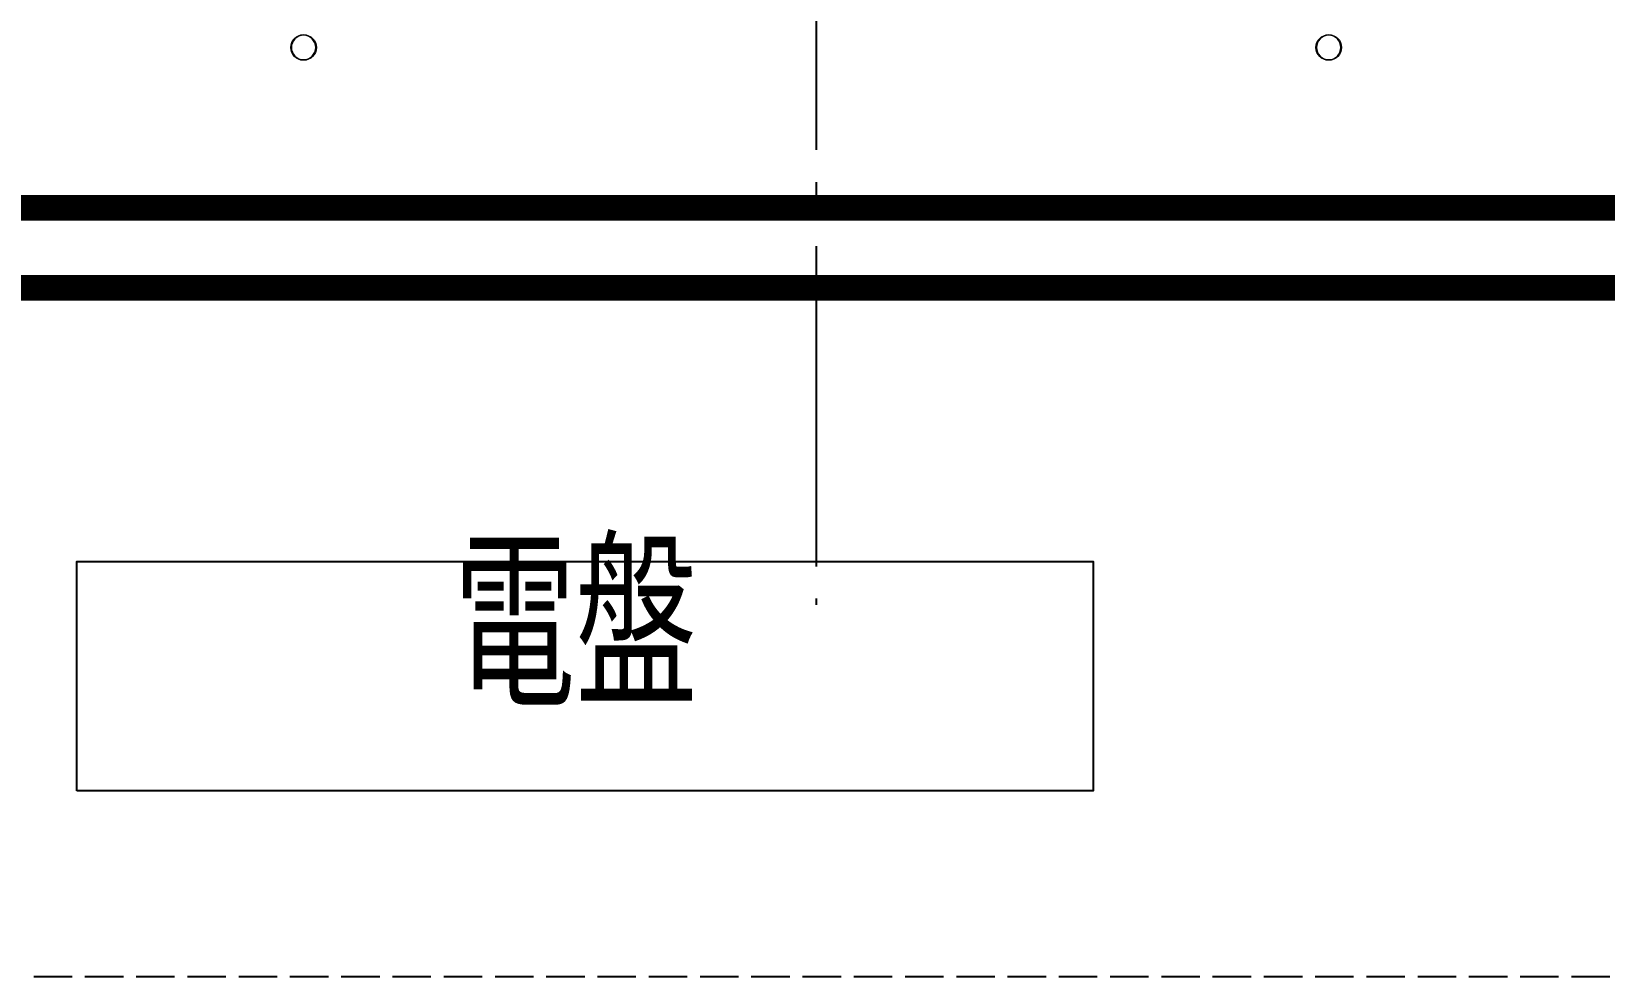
# Model space of a CAD drawing. Extents: x -18489 to 195597, y -1599 to 112111.
# Drawn here: x 13308 to 14535, y -1010 to -273 of the extents above; entities that cross this region are included whole.
import ezdxf
from ezdxf.enums import TextEntityAlignment as Align

# ---------------------------------------------------------------- set-up
doc = ezdxf.new("R2010")
doc.units = 0
doc.header["$LTSCALE"] = 100
doc.linetypes.add('X-S-FAB-L10$0$COL-CEN-LIN', pattern=[3.25, 2.5, -0.25, 0.25, -0.25])
doc.linetypes.add('X-S-FAB-L10$0$HIDDEN', pattern=[0.4, 0.3, -0.1])
for name, color, linetype in [('188K-SM-03-F10-MECH-EQ-Y2257103$0$06-空調-空調', 21, 'Continuous'), ('188K-SM-07-F10-MECH-CR PIPE-Y2257103$0$00_AC_CHS_12℃', 4, 'Continuous'), ('188K-SM-07-F10-MECH-CR PIPE-Y2257103$0$00_AC_CHS_20℃', 3, 'Continuous'), ('X-S-FAB-L10$0$0-DIM-TXT', 8, 'Continuous'), ('X-S-FAB-L10$0$A-OBJE-MEP', 8, 'Continuous'), ('X-S-FAB-L10$0$BLOCK', 8, 'Continuous'), ('X-S-FAB-L10$0$CCL', 8, 'X-S-FAB-L10$0$COL-CEN-LIN'), ('X-S-FAB-L10$0$HID', 8, 'X-S-FAB-L10$0$HIDDEN')]:
    doc.layers.add(name, color=color, linetype=linetype)
doc.styles.add('188K-SM-03-F10-MECH-EQ-Y2257103$0$00-AEX$0$HKEC', font='romans.shx', dxfattribs={"bigfont": 'china.shx'})
doc.styles.add('X-S-FAB-L10$0$CHINA', font='simplex.shx', dxfattribs={"width": 0.75, "bigfont": 'chineset.shx'})
doc.styles.add('X-S-FAB-L10$0$Standard', font='', dxfattribs={"width": 0.8})
doc.styles.add('X-S-FAB-L10$0$TG_NOTE_TEXT', font='simplex.shx', dxfattribs={"width": 0.75, "bigfont": 'chineset.shx'})
doc.styles.get('X-S-FAB-L10$0$Standard').set_extended_font_data('Microsoft JhengHei')

# ---------------------------------------------------------------- blocks, each defined once
blk = doc.blocks.new('X-S-FAB-L10$0$FAB2-L05')
at = {"layer": 'X-S-FAB-L10$0$CCL'}
blk.add_line((-12240, 11005), (-12240, 0), dxfattribs=at)
blk = doc.blocks.new('X-S-FAB-L10')
at = {"layer": 'X-S-FAB-L10$0$A-OBJE-MEP', "lineweight": 0, "flags": 128}
for points in [[(13529.5, -285, 1), (13510.5, -285, 1)], [(14329.5, -285, 1), (14310.5, -285, 1)]]:
    blk.add_lwpolyline(points, format="xyb", close=True, dxfattribs=at)
at = {"layer": 'X-S-FAB-L10$0$A-OBJE-MEP', "lineweight": 0}
for centre in [(13520, -285), (14320, -285)]:
    blk.add_circle(centre, 10, dxfattribs=at)
at = {"layer": 'X-S-FAB-L10$0$HID'}
blk.add_line((2509.405, -1010), (17209, -1010), dxfattribs=at)
at = {"layer": 'X-S-FAB-L10$0$BLOCK'}
blk.add_blockref('X-S-FAB-L10$0$FAB2-L05', (26160, -720), dxfattribs=at)
at = {"style": 'X-S-FAB-L10$0$TG_NOTE_TEXT', "width": 0.5, "flags": 1}
for p in [(7463.301, 9020), (18268.251, 8649), (11197.77, 4800.167), (16485.801, 4800.167), (25420.27, 2635), (13360, 320.001, 0), (7463.301, -33.333)]:
    blk.add_attdef('WH', text='', height=20, dxfattribs=at).set_placement(p, align=Align.BOTTOM_LEFT)
at = {"width": 0.5}
for style, p in [('X-S-FAB-L10$0$TG_NOTE_TEXT', (7585, 9020)), ('X-S-FAB-L10$0$TG_NOTE_TEXT', (18389.95, 8649)), ('X-S-FAB-L10$0$TG_NOTE_TEXT', (11117.5, 4813.5)), ('X-S-FAB-L10$0$TG_NOTE_TEXT', (16607.5, 4813.5)), ('X-S-FAB-L10$0$TG_NOTE_TEXT', (25350, 2635)), ('X-S-FAB-L10$0$Standard', (13129.375, 325.001, 0)), ('X-S-FAB-L10$0$TG_NOTE_TEXT', (7585, -20))]:
    blk.add_attdef('DESC', text='', height=10, dxfattribs=dict(at, style=style)).set_placement(p, align=Align.BOTTOM_LEFT)
for tag, style, p in [('TYPE', 'X-S-FAB-L10$0$TG_NOTE_TEXT', (7619.286, 9020)), ('NO', 'X-S-FAB-L10$0$TG_NOTE_TEXT', (7650.095, 9020)), ('TYPE', 'X-S-FAB-L10$0$TG_NOTE_TEXT', (18424.236, 8649)), ('NO', 'X-S-FAB-L10$0$TG_NOTE_TEXT', (18455.045, 8649)), ('NO', 'X-S-FAB-L10$0$TG_NOTE_TEXT', (11088.595, 4813.5)), ('TYPE', 'X-S-FAB-L10$0$TG_NOTE_TEXT', (11151.786, 4813.5)), ('TYPE', 'X-S-FAB-L10$0$TG_NOTE_TEXT', (16641.786, 4813.5)), ('NO', 'X-S-FAB-L10$0$TG_NOTE_TEXT', (16672.595, 4813.5)), ('NO', 'X-S-FAB-L10$0$TG_NOTE_TEXT', (25313, 2635)), ('TYPE', 'X-S-FAB-L10$0$TG_NOTE_TEXT', (25350, 2635)), ('NO', 'X-S-FAB-L10$0$Standard', (13100, 320.001, 0)), ('TYPE', 'X-S-FAB-L10$0$Standard', (13129.375, 320.001, 0)), ('TYPE', 'X-S-FAB-L10$0$TG_NOTE_TEXT', (7619.286, -20)), ('NO', 'X-S-FAB-L10$0$TG_NOTE_TEXT', (7650.095, -20))]:
    blk.add_attdef(tag, text='', height=10, dxfattribs=dict(at, style=style)).set_placement(p, align=Align.BOTTOM_RIGHT)
for rotation, style, p in [(180, 'X-S-FAB-L10$0$Standard', (317.625, 7480)), (180, 'X-S-FAB-L10$0$Standard', (1217.625, 7480)), (90, 'X-S-FAB-L10$0$TG_NOTE_TEXT', (24310, 3647.5)), (270, 'X-S-FAB-L10$0$TG_NOTE_TEXT', (17080, 1605))]:
    blk.add_attdef('DESC', text='', height=10, rotation=rotation, dxfattribs=dict(at, style=style)).set_placement(p, align=Align.BOTTOM_LEFT)
for tag, rotation, style, p in [('TYPE', 180, 'X-S-FAB-L10$0$Standard', (317.625, 7480)), ('NO', 180, 'X-S-FAB-L10$0$Standard', (347, 7480)), ('TYPE', 180, 'X-S-FAB-L10$0$Standard', (1217.625, 7480)), ('NO', 180, 'X-S-FAB-L10$0$Standard', (1247, 7480)), ('TYPE', 90, 'X-S-FAB-L10$0$TG_NOTE_TEXT', (24310, 3647.5)), ('NO', 90, 'X-S-FAB-L10$0$TG_NOTE_TEXT', (24310, 3610.5)), ('TYPE', 270, 'X-S-FAB-L10$0$TG_NOTE_TEXT', (17080, 1605)), ('NO', 270, 'X-S-FAB-L10$0$TG_NOTE_TEXT', (17080, 1573))]:
    blk.add_attdef(tag, text='', height=10, rotation=rotation, dxfattribs=dict(at, style=style)).set_placement(p, align=Align.BOTTOM_RIGHT)
at = {"style": 'X-S-FAB-L10$0$TG_NOTE_TEXT', "width": 0.5, "flags": 1}
for rotation, p in [(180, (43, 7480)), (180, (943, 7480)), (90, (24310, 3717.77)), (270, (17080, 1711.699))]:
    blk.add_attdef('WH', text='', height=20, rotation=rotation, dxfattribs=at).set_placement(p, align=Align.BOTTOM_LEFT)
at = {"layer": 'X-S-FAB-L10$0$0-DIM-TXT', "style": 'X-S-FAB-L10$0$CHINA', "width": 0.75}
for p in [(667.414, 7855.1, -2689.4), (22627.353, 6728.814), (25644.722, 6728.814), (24778.787, 5569.051), (1118.252, 4980), (417.801, 4594.623), (23874.84, 4355), (22927.43, 4330.122), (23749.869, 3901.367), (417.801, 3765.236), (1118.252, 3730), (417.801, 3115.79), (536.882, 2227.832), (16908.994, 1782.652), (888.445, 880.466), (16977.43, 750), (18878.841, 750), (25641.221, 553.233), (21364.03, 526.894)]:
    blk.add_attdef('HIG', text='', height=80, dxfattribs=at).set_placement(p, align=Align.MIDDLE_LEFT)
blk = doc.blocks.new('188K-SM-03-F10-MECH-EQ-Y2257103')
at = {"color": 1, "ltscale": 1000}
blk.add_lwpolyline([(13343.1, -865), (13343.1, -686.2), (14136.1, -686.2), (14136.1, -865)], close=True, dxfattribs=at)
at = {"layer": '188K-SM-03-F10-MECH-EQ-Y2257103$0$06-空調-空調', "ltscale": 1000, "style": '188K-SM-03-F10-MECH-EQ-Y2257103$0$00-AEX$0$HKEC', "width": 0.8}
blk.add_text('電盤', height=125, dxfattribs=at).set_placement((13637.2, -836.6), align=Align.BOTTOM_LEFT)
blk = doc.blocks.new('188K-SM-07-F10-MECH-CR PIPE-Y2257103')
at = {"layer": '188K-SM-07-F10-MECH-CR PIPE-Y2257103$0$00_AC_CHS_12℃', "ltscale": 1000, "const_width": 20}
blk.add_lwpolyline([(12344.686, -779.555), (12954.401, -779.555), (12954.401, -410.194), (16618.262, -410.194)], dxfattribs=at)
at = {"layer": '188K-SM-07-F10-MECH-CR PIPE-Y2257103$0$00_AC_CHS_20℃', "ltscale": 1000, "const_width": 20}
blk.add_lwpolyline([(12344.686, -839.555), (13014.139, -839.555), (13014.139, -472.577), (16618.262, -472.577)], dxfattribs=at)

msp = doc.modelspace()

# ---------------------------------------------------------------- block references
msp.add_blockref('X-S-FAB-L10', (0, 0))

# ---------------------------------------------------------------- next in the draw order: block references
msp.add_blockref('188K-SM-03-F10-MECH-EQ-Y2257103', (0, 0))

# ---------------------------------------------------------------- next in the draw order: block references
msp.add_blockref('188K-SM-07-F10-MECH-CR PIPE-Y2257103', (0, 0))

doc.saveas('drawing.dxf')
